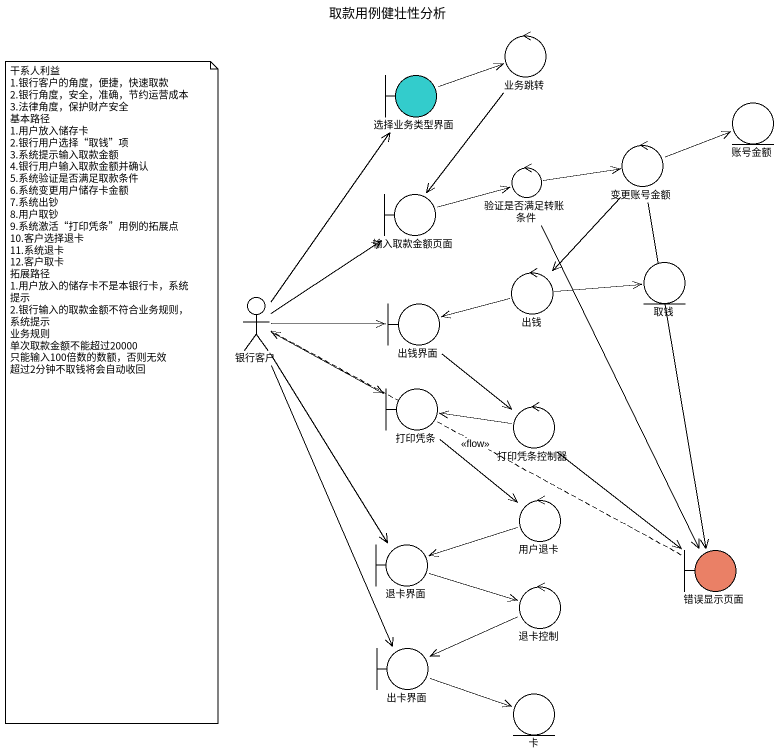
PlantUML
@startuml
title 取款用例健壮性分析
boundary 选择业务类型界面 #33CCCC
control 业务跳转
entity 账号金额
control 变更账号金额
boundary 输入取款金额页面
control 验证是否满足转账条件
control 出钱
entity 取钱
actor 银行客户
boundary 出钱界面
boundary 打印凭条
control 打印凭条控制器
control 用户退卡
boundary 退卡界面
boundary 错误显示页面 #EA8066
control 退卡控制
boundary 出卡界面
entity 卡
选择业务类型界面 -right-> 业务跳转
业务跳转 --> 输入取款金额页面
变更账号金额 -right-> 账号金额
变更账号金额 --> 出钱
变更账号金额 --> 错误显示页面
输入取款金额页面 -right-> 验证是否满足转账条件
验证是否满足转账条件 -right-> 变更账号金额
验证是否满足转账条件 --> 错误显示页面
出钱 -right-> 取钱
出钱 -left-> 出钱界面
银行客户 -up-> 选择业务类型界面
银行客户 -up-> 输入取款金额页面
银行客户 -right-> 出钱界面
银行客户 -right-> 打印凭条
银行客户 --> 退卡界面
银行客户 --> 出卡界面
出钱界面 --> 打印凭条控制器
打印凭条 --> 用户退卡
打印凭条控制器 -left-> 打印凭条
打印凭条控制器 --> 错误显示页面
用户退卡 -left-> 退卡界面
退卡界面 -right-> 退卡控制
错误显示页面 .left.> 银行客户 : <<flow>>
退卡控制 -left-> 出卡界面
出卡界面 -right-> 卡
note as N1
  干系人利益
  1.银行客户的角度，便捷，快速取款
  2.银行角度，安全，准确，节约运营成本
  3.法律角度，保护财产安全
  基本路径
  1.用户放入储存卡
  2.银行用户选择“取钱”项
  3.系统提示输入取款金额
  4.银行用户输入取款金额并确认
  5.系统验证是否满足取款条件
  6.系统变更用户储存卡金额
  7.系统出钞
  8.用户取钞
  9.系统激活“打印凭条”用例的拓展点
  10.客户选择退卡
  11.系统退卡
  12.客户取卡
  拓展路径
  1.用户放入的储存卡不是本银行卡，系统提示
  2.银行输入的取款金额不符合业务规则，系统提示
  业务规则
  单次取款金额不能超过20000
  只能输入100倍数的数额，否则无效
  超过2分钟不取钱将会自动收回
end note
@enduml
